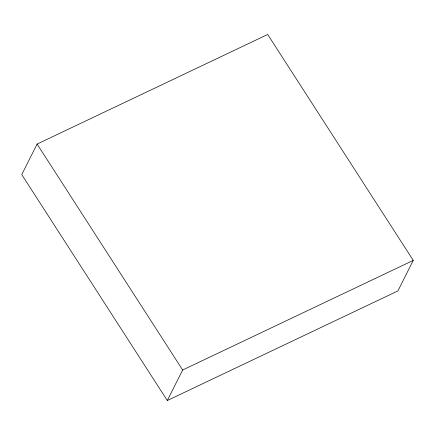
<?xml version="1.0" encoding="UTF-8"?>
<svg xmlns="http://www.w3.org/2000/svg" width="435" height="435" viewBox="0 0 435 435"><rect width="100%" height="100%" fill="white"/><g stroke="black" fill="none" stroke-linecap="round" stroke-linejoin="round"><path stroke-width="0.65" d="M37.1 144.072L21.75 174.593L167.301 400.526L397.9 290.928L413.25 260.407L267.699 34.474L37.1 144.072L182.651 370.006L167.301 400.526M182.651 370.006L413.25 260.407"/></g></svg>
